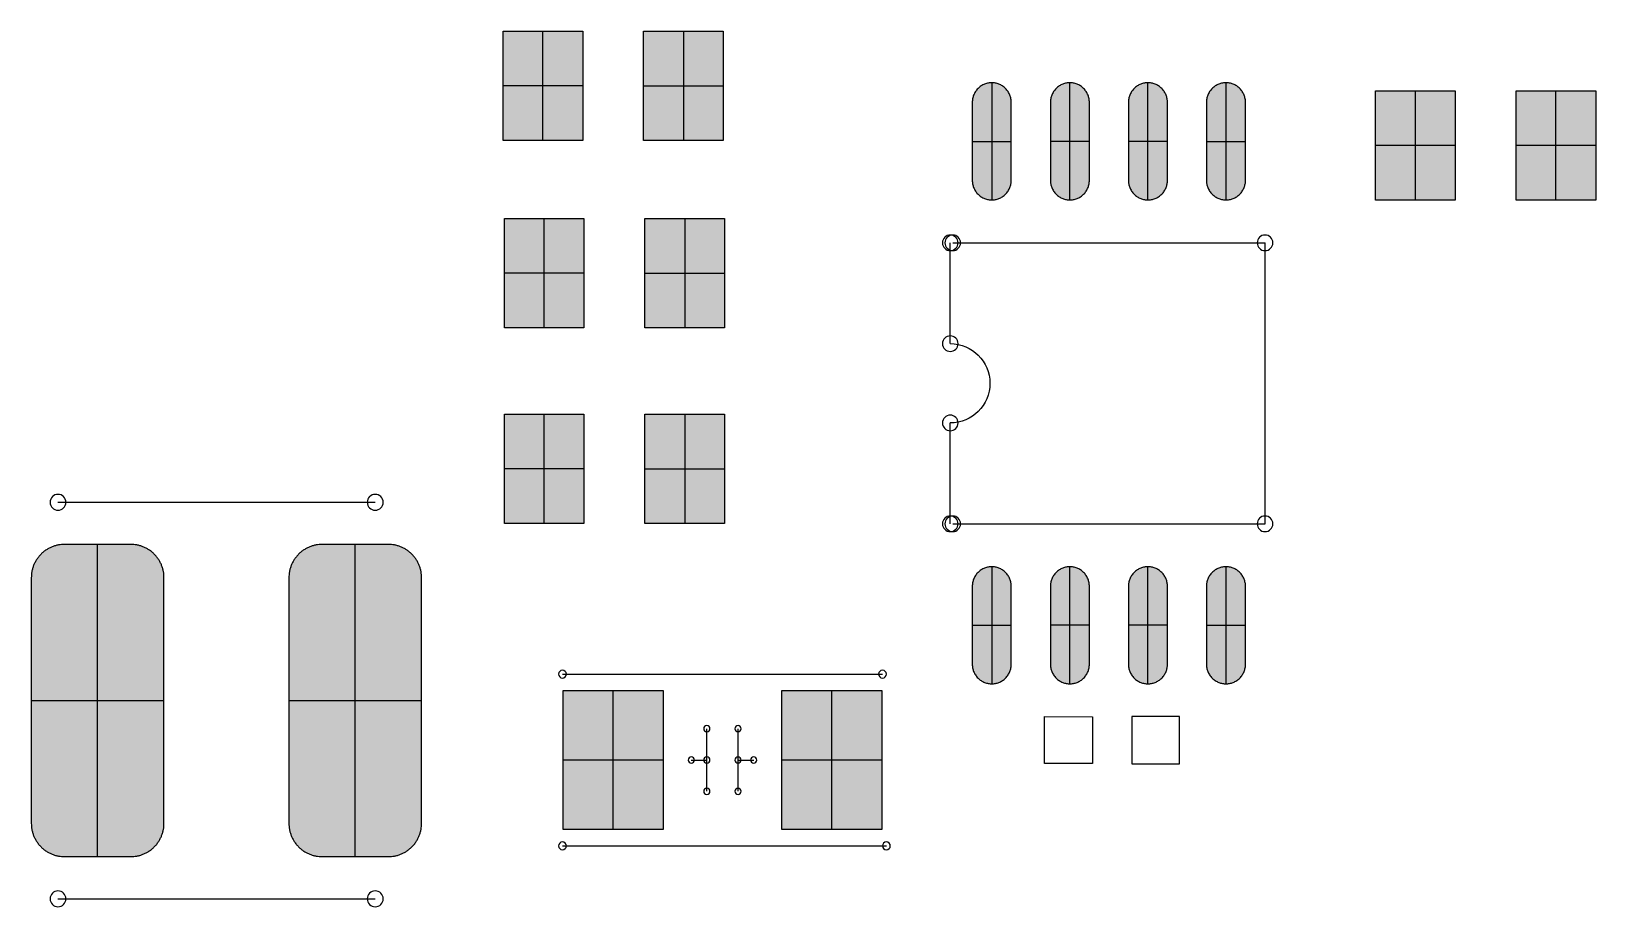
# Model space of a CAD drawing. Header units: millimetres. Extents: x -0.1 to 90.1, y -0.1 to 60.1.
# Drawn here: x 11.44 to 21.46, y 41.71 to 47.31 of the extents above; entities that cross this region are included whole.
import ezdxf

# ---------------------------------------------------------------- set-up
doc = ezdxf.new("R2010")
doc.units = ezdxf.units.MM
doc.layers.get('0').update_dxf_attribs({"color": 18, "true_color": 0x000000})
doc.layers.add('Bottom Overlay', color=54, linetype='Continuous', true_color=0x999900)
doc.layers.add('Bottom Paste', color=16, linetype='Continuous', true_color=0x7f0000)

# ---------------------------------------------------------------- blocks, each defined once
blk = doc.blocks.new('VSSOP_8_L2_4_W2_1_P0_50_LS3_2_BR_B_410')
at = {"layer": 'Bottom Paste', "true_color": 0x7f0000}
for points in [[(-1.8, 0.875), (-1.804, 0.875), (-1.808, 0.875), (-1.813, 0.874), (-1.817, 0.874), (-1.821, 0.873), (-1.825, 0.872), (-1.83, 0.871), (-1.834, 0.87), (-1.838, 0.869), (-1.842, 0.868), (-1.846, 0.866), (-1.85, 0.864), (-1.854, 0.863), (-1.858, 0.861), (-1.862, 0.859), (-1.865, 0.856), (-1.869, 0.854), (-1.873, 0.852), (-1.876, 0.849), (-1.879, 0.846), (-1.883, 0.844), (-1.886, 0.841), (-1.889, 0.838), (-1.892, 0.834), (-1.895, 0.831), (-1.898, 0.828), (-1.9, 0.825), (-1.903, 0.821), (-1.905, 0.817), (-1.907, 0.814), (-1.909, 0.81), (-1.911, 0.806), (-1.913, 0.802), (-1.915, 0.798), (-1.917, 0.794), (-1.918, 0.79), (-1.919, 0.786), (-1.921, 0.782), (-1.922, 0.778), (-1.923, 0.774), (-1.923, 0.769), (-1.924, 0.765), (-1.924, 0.761), (-1.925, 0.756), (-1.925, 0.752), (-1.925, 0.748), (-1.925, 0.744), (-1.924, 0.739), (-1.924, 0.735), (-1.923, 0.731), (-1.923, 0.726), (-1.922, 0.722), (-1.921, 0.718), (-1.919, 0.714), (-1.918, 0.71), (-1.917, 0.706), (-1.915, 0.702), (-1.913, 0.698), (-1.911, 0.694), (-1.909, 0.69), (-1.907, 0.686), (-1.905, 0.683), (-1.903, 0.679), (-1.9, 0.675), (-1.898, 0.672), (-1.895, 0.669), (-1.892, 0.665), (-1.889, 0.662), (-1.886, 0.659), (-1.883, 0.656), (-1.879, 0.654), (-1.876, 0.651), (-1.873, 0.648), (-1.869, 0.646), (-1.865, 0.644), (-1.862, 0.641), (-1.858, 0.639), (-1.854, 0.637), (-1.85, 0.636), (-1.846, 0.634), (-1.842, 0.632), (-1.838, 0.631), (-1.834, 0.63), (-1.83, 0.629), (-1.825, 0.628), (-1.821, 0.627), (-1.817, 0.626), (-1.813, 0.626), (-1.808, 0.625), (-1.804, 0.625), (-1.8, 0.625), (-1.3, 0.625), (-1.295, 0.625), (-1.291, 0.625), (-1.287, 0.626), (-1.283, 0.626), (-1.278, 0.627), (-1.274, 0.628), (-1.27, 0.629), (-1.266, 0.63), (-1.262, 0.631), (-1.257, 0.632), (-1.253, 0.634), (-1.249, 0.636), (-1.246, 0.637), (-1.242, 0.639), (-1.238, 0.641), (-1.234, 0.644), (-1.231, 0.646), (-1.227, 0.648), (-1.224, 0.651), (-1.22, 0.654), (-1.217, 0.656), (-1.214, 0.659), (-1.211, 0.662), (-1.208, 0.665), (-1.205, 0.669), (-1.202, 0.672), (-1.199, 0.675), (-1.197, 0.679), (-1.195, 0.683), (-1.192, 0.686), (-1.19, 0.69), (-1.188, 0.694), (-1.186, 0.698), (-1.184, 0.702), (-1.183, 0.706), (-1.181, 0.71), (-1.18, 0.714), (-1.179, 0.718), (-1.178, 0.722), (-1.177, 0.726), (-1.176, 0.731), (-1.176, 0.735), (-1.175, 0.739), (-1.175, 0.744), (-1.175, 0.748), (-1.175, 0.752), (-1.175, 0.756), (-1.175, 0.761), (-1.176, 0.765), (-1.176, 0.769), (-1.177, 0.774), (-1.178, 0.778), (-1.179, 0.782), (-1.18, 0.786), (-1.181, 0.79), (-1.183, 0.794), (-1.184, 0.798), (-1.186, 0.802), (-1.188, 0.806), (-1.19, 0.81), (-1.192, 0.814), (-1.195, 0.817), (-1.197, 0.821), (-1.199, 0.825), (-1.202, 0.828), (-1.205, 0.831), (-1.208, 0.834), (-1.211, 0.838), (-1.214, 0.841), (-1.217, 0.844), (-1.22, 0.846), (-1.224, 0.849), (-1.227, 0.852), (-1.231, 0.854), (-1.234, 0.856), (-1.238, 0.859), (-1.242, 0.861), (-1.246, 0.863), (-1.249, 0.864), (-1.253, 0.866), (-1.257, 0.868), (-1.262, 0.869), (-1.266, 0.87), (-1.27, 0.871), (-1.274, 0.872), (-1.278, 0.873), (-1.283, 0.874), (-1.287, 0.874), (-1.291, 0.875), (-1.295, 0.875), (-1.3, 0.875)], [(1.3, 0.875), (1.296, 0.875), (1.291, 0.875), (1.287, 0.874), (1.283, 0.874), (1.279, 0.873), (1.274, 0.872), (1.27, 0.871), (1.266, 0.87), (1.262, 0.869), (1.258, 0.868), (1.254, 0.866), (1.25, 0.864), (1.246, 0.863), (1.242, 0.861), (1.238, 0.859), (1.234, 0.856), (1.231, 0.854), (1.227, 0.852), (1.224, 0.849), (1.22, 0.846), (1.217, 0.844), (1.214, 0.841), (1.211, 0.838), (1.208, 0.834), (1.205, 0.831), (1.202, 0.828), (1.2, 0.825), (1.197, 0.821), (1.195, 0.817), (1.193, 0.814), (1.19, 0.81), (1.188, 0.806), (1.186, 0.802), (1.185, 0.798), (1.183, 0.794), (1.182, 0.79), (1.18, 0.786), (1.179, 0.782), (1.178, 0.778), (1.177, 0.774), (1.177, 0.769), (1.176, 0.765), (1.175, 0.761), (1.175, 0.756), (1.175, 0.752), (1.175, 0.748), (1.175, 0.744), (1.175, 0.739), (1.176, 0.735), (1.177, 0.731), (1.177, 0.726), (1.178, 0.722), (1.179, 0.718), (1.18, 0.714), (1.182, 0.71), (1.183, 0.706), (1.185, 0.702), (1.186, 0.698), (1.188, 0.694), (1.19, 0.69), (1.193, 0.686), (1.195, 0.683), (1.197, 0.679), (1.2, 0.675), (1.202, 0.672), (1.205, 0.669), (1.208, 0.665), (1.211, 0.662), (1.214, 0.659), (1.217, 0.656), (1.22, 0.654), (1.224, 0.651), (1.227, 0.648), (1.231, 0.646), (1.234, 0.644), (1.238, 0.641), (1.242, 0.639), (1.246, 0.637), (1.25, 0.636), (1.254, 0.634), (1.258, 0.632), (1.262, 0.631), (1.266, 0.63), (1.27, 0.629), (1.274, 0.628), (1.279, 0.627), (1.283, 0.626), (1.287, 0.626), (1.291, 0.625), (1.296, 0.625), (1.3, 0.625), (1.8, 0.625), (1.804, 0.625), (1.809, 0.625), (1.813, 0.626), (1.817, 0.626), (1.822, 0.627), (1.826, 0.628), (1.83, 0.629), (1.834, 0.63), (1.838, 0.631), (1.842, 0.632), (1.846, 0.634), (1.85, 0.636), (1.854, 0.637), (1.858, 0.639), (1.862, 0.641), (1.866, 0.644), (1.869, 0.646), (1.873, 0.648), (1.876, 0.651), (1.88, 0.654), (1.883, 0.656), (1.886, 0.659), (1.889, 0.662), (1.892, 0.665), (1.895, 0.669), (1.898, 0.672), (1.9, 0.675), (1.903, 0.679), (1.905, 0.683), (1.908, 0.686), (1.91, 0.69), (1.912, 0.694), (1.914, 0.698), (1.915, 0.702), (1.917, 0.706), (1.918, 0.71), (1.92, 0.714), (1.921, 0.718), (1.922, 0.722), (1.923, 0.726), (1.924, 0.731), (1.924, 0.735), (1.925, 0.739), (1.925, 0.744), (1.925, 0.748), (1.925, 0.752), (1.925, 0.756), (1.925, 0.761), (1.924, 0.765), (1.924, 0.769), (1.923, 0.774), (1.922, 0.778), (1.921, 0.782), (1.92, 0.786), (1.918, 0.79), (1.917, 0.794), (1.915, 0.798), (1.914, 0.802), (1.912, 0.806), (1.91, 0.81), (1.908, 0.814), (1.905, 0.817), (1.903, 0.821), (1.9, 0.825), (1.898, 0.828), (1.895, 0.831), (1.892, 0.834), (1.889, 0.838), (1.886, 0.841), (1.883, 0.844), (1.88, 0.846), (1.876, 0.849), (1.873, 0.852), (1.869, 0.854), (1.866, 0.856), (1.862, 0.859), (1.858, 0.861), (1.854, 0.863), (1.85, 0.864), (1.846, 0.866), (1.842, 0.868), (1.838, 0.869), (1.834, 0.87), (1.83, 0.871), (1.826, 0.872), (1.822, 0.873), (1.817, 0.874), (1.813, 0.874), (1.809, 0.875), (1.804, 0.875), (1.8, 0.875)], [(-1.8, 0.375), (-1.804, 0.375), (-1.808, 0.375), (-1.813, 0.374), (-1.817, 0.374), (-1.821, 0.373), (-1.825, 0.372), (-1.83, 0.371), (-1.834, 0.37), (-1.838, 0.369), (-1.842, 0.367), (-1.846, 0.366), (-1.85, 0.364), (-1.854, 0.362), (-1.858, 0.361), (-1.862, 0.358), (-1.865, 0.356), (-1.869, 0.354), (-1.873, 0.351), (-1.876, 0.349), (-1.879, 0.346), (-1.883, 0.343), (-1.886, 0.341), (-1.889, 0.337), (-1.892, 0.334), (-1.895, 0.331), (-1.898, 0.328), (-1.9, 0.324), (-1.903, 0.321), (-1.905, 0.317), (-1.907, 0.314), (-1.909, 0.31), (-1.911, 0.306), (-1.913, 0.302), (-1.915, 0.298), (-1.917, 0.294), (-1.918, 0.29), (-1.919, 0.286), (-1.921, 0.282), (-1.922, 0.278), (-1.923, 0.273), (-1.923, 0.269), (-1.924, 0.265), (-1.924, 0.261), (-1.925, 0.256), (-1.925, 0.252), (-1.925, 0.248), (-1.925, 0.243), (-1.924, 0.239), (-1.924, 0.235), (-1.923, 0.231), (-1.923, 0.226), (-1.922, 0.222), (-1.921, 0.218), (-1.919, 0.214), (-1.918, 0.21), (-1.917, 0.206), (-1.915, 0.202), (-1.913, 0.198), (-1.911, 0.194), (-1.909, 0.19), (-1.907, 0.186), (-1.905, 0.182), (-1.903, 0.179), (-1.9, 0.175), (-1.898, 0.172), (-1.895, 0.169), (-1.892, 0.165), (-1.889, 0.162), (-1.886, 0.159), (-1.883, 0.156), (-1.879, 0.153), (-1.876, 0.151), (-1.873, 0.148), (-1.869, 0.146), (-1.865, 0.143), (-1.862, 0.141), (-1.858, 0.139), (-1.854, 0.137), (-1.85, 0.135), (-1.846, 0.134), (-1.842, 0.132), (-1.838, 0.131), (-1.834, 0.13), (-1.83, 0.128), (-1.825, 0.128), (-1.821, 0.127), (-1.817, 0.126), (-1.813, 0.126), (-1.808, 0.125), (-1.804, 0.125), (-1.8, 0.125), (-1.3, 0.125), (-1.295, 0.125), (-1.291, 0.125), (-1.287, 0.126), (-1.283, 0.126), (-1.278, 0.127), (-1.274, 0.128), (-1.27, 0.128), (-1.266, 0.13), (-1.262, 0.131), (-1.257, 0.132), (-1.253, 0.134), (-1.249, 0.135), (-1.246, 0.137), (-1.242, 0.139), (-1.238, 0.141), (-1.234, 0.143), (-1.231, 0.146), (-1.227, 0.148), (-1.224, 0.151), (-1.22, 0.153), (-1.217, 0.156), (-1.214, 0.159), (-1.211, 0.162), (-1.208, 0.165), (-1.205, 0.169), (-1.202, 0.172), (-1.199, 0.175), (-1.197, 0.179), (-1.195, 0.182), (-1.192, 0.186), (-1.19, 0.19), (-1.188, 0.194), (-1.186, 0.198), (-1.184, 0.202), (-1.183, 0.206), (-1.181, 0.21), (-1.18, 0.214), (-1.179, 0.218), (-1.178, 0.222), (-1.177, 0.226), (-1.176, 0.231), (-1.176, 0.235), (-1.175, 0.239), (-1.175, 0.243), (-1.175, 0.248), (-1.175, 0.252), (-1.175, 0.256), (-1.175, 0.261), (-1.176, 0.265), (-1.176, 0.269), (-1.177, 0.273), (-1.178, 0.278), (-1.179, 0.282), (-1.18, 0.286), (-1.181, 0.29), (-1.183, 0.294), (-1.184, 0.298), (-1.186, 0.302), (-1.188, 0.306), (-1.19, 0.31), (-1.192, 0.314), (-1.195, 0.317), (-1.197, 0.321), (-1.199, 0.324), (-1.202, 0.328), (-1.205, 0.331), (-1.208, 0.334), (-1.211, 0.337), (-1.214, 0.341), (-1.217, 0.343), (-1.22, 0.346), (-1.224, 0.349), (-1.227, 0.351), (-1.231, 0.354), (-1.234, 0.356), (-1.238, 0.358), (-1.242, 0.361), (-1.246, 0.362), (-1.249, 0.364), (-1.253, 0.366), (-1.257, 0.367), (-1.262, 0.369), (-1.266, 0.37), (-1.27, 0.371), (-1.274, 0.372), (-1.278, 0.373), (-1.283, 0.374), (-1.287, 0.374), (-1.291, 0.375), (-1.295, 0.375), (-1.3, 0.375)], [(1.3, 0.375), (1.296, 0.375), (1.291, 0.375), (1.287, 0.374), (1.283, 0.374), (1.279, 0.373), (1.274, 0.372), (1.27, 0.371), (1.266, 0.37), (1.262, 0.369), (1.258, 0.367), (1.254, 0.366), (1.25, 0.364), (1.246, 0.362), (1.242, 0.361), (1.238, 0.358), (1.234, 0.356), (1.231, 0.354), (1.227, 0.351), (1.224, 0.349), (1.22, 0.346), (1.217, 0.343), (1.214, 0.341), (1.211, 0.337), (1.208, 0.334), (1.205, 0.331), (1.202, 0.328), (1.2, 0.324), (1.197, 0.321), (1.195, 0.317), (1.193, 0.314), (1.19, 0.31), (1.188, 0.306), (1.186, 0.302), (1.185, 0.298), (1.183, 0.294), (1.182, 0.29), (1.18, 0.286), (1.179, 0.282), (1.178, 0.278), (1.177, 0.273), (1.177, 0.269), (1.176, 0.265), (1.175, 0.261), (1.175, 0.256), (1.175, 0.252), (1.175, 0.248), (1.175, 0.243), (1.175, 0.239), (1.176, 0.235), (1.177, 0.231), (1.177, 0.226), (1.178, 0.222), (1.179, 0.218), (1.18, 0.214), (1.182, 0.21), (1.183, 0.206), (1.185, 0.202), (1.186, 0.198), (1.188, 0.194), (1.19, 0.19), (1.193, 0.186), (1.195, 0.182), (1.197, 0.179), (1.2, 0.175), (1.202, 0.172), (1.205, 0.169), (1.208, 0.165), (1.211, 0.162), (1.214, 0.159), (1.217, 0.156), (1.22, 0.153), (1.224, 0.151), (1.227, 0.148), (1.231, 0.146), (1.234, 0.143), (1.238, 0.141), (1.242, 0.139), (1.246, 0.137), (1.25, 0.135), (1.254, 0.134), (1.258, 0.132), (1.262, 0.131), (1.266, 0.13), (1.27, 0.128), (1.274, 0.128), (1.279, 0.127), (1.283, 0.126), (1.287, 0.126), (1.291, 0.125), (1.296, 0.125), (1.3, 0.125), (1.8, 0.125), (1.804, 0.125), (1.809, 0.125), (1.813, 0.126), (1.817, 0.126), (1.822, 0.127), (1.826, 0.128), (1.83, 0.128), (1.834, 0.13), (1.838, 0.131), (1.842, 0.132), (1.846, 0.134), (1.85, 0.135), (1.854, 0.137), (1.858, 0.139), (1.862, 0.141), (1.866, 0.143), (1.869, 0.146), (1.873, 0.148), (1.876, 0.151), (1.88, 0.153), (1.883, 0.156), (1.886, 0.159), (1.889, 0.162), (1.892, 0.165), (1.895, 0.169), (1.898, 0.172), (1.9, 0.175), (1.903, 0.179), (1.905, 0.182), (1.908, 0.186), (1.91, 0.19), (1.912, 0.194), (1.914, 0.198), (1.915, 0.202), (1.917, 0.206), (1.918, 0.21), (1.92, 0.214), (1.921, 0.218), (1.922, 0.222), (1.923, 0.226), (1.924, 0.231), (1.924, 0.235), (1.925, 0.239), (1.925, 0.243), (1.925, 0.248), (1.925, 0.252), (1.925, 0.256), (1.925, 0.261), (1.924, 0.265), (1.924, 0.269), (1.923, 0.273), (1.922, 0.278), (1.921, 0.282), (1.92, 0.286), (1.918, 0.29), (1.917, 0.294), (1.915, 0.298), (1.914, 0.302), (1.912, 0.306), (1.91, 0.31), (1.908, 0.314), (1.905, 0.317), (1.903, 0.321), (1.9, 0.324), (1.898, 0.328), (1.895, 0.331), (1.892, 0.334), (1.889, 0.337), (1.886, 0.341), (1.883, 0.343), (1.88, 0.346), (1.876, 0.349), (1.873, 0.351), (1.869, 0.354), (1.866, 0.356), (1.862, 0.358), (1.858, 0.361), (1.854, 0.362), (1.85, 0.364), (1.846, 0.366), (1.842, 0.367), (1.838, 0.369), (1.834, 0.37), (1.83, 0.371), (1.826, 0.372), (1.822, 0.373), (1.817, 0.374), (1.813, 0.374), (1.809, 0.375), (1.804, 0.375), (1.8, 0.375)], [(-1.8, -0.125), (-1.804, -0.125), (-1.808, -0.125), (-1.813, -0.126), (-1.817, -0.126), (-1.821, -0.127), (-1.825, -0.128), (-1.83, -0.129), (-1.834, -0.13), (-1.838, -0.131), (-1.842, -0.132), (-1.846, -0.134), (-1.85, -0.136), (-1.854, -0.137), (-1.858, -0.139), (-1.862, -0.141), (-1.865, -0.144), (-1.869, -0.146), (-1.873, -0.148), (-1.876, -0.151), (-1.879, -0.154), (-1.883, -0.156), (-1.886, -0.159), (-1.889, -0.162), (-1.892, -0.166), (-1.895, -0.169), (-1.898, -0.172), (-1.9, -0.175), (-1.903, -0.179), (-1.905, -0.183), (-1.907, -0.186), (-1.909, -0.19), (-1.911, -0.194), (-1.913, -0.198), (-1.915, -0.202), (-1.917, -0.206), (-1.918, -0.21), (-1.919, -0.214), (-1.921, -0.218), (-1.922, -0.222), (-1.923, -0.226), (-1.923, -0.231), (-1.924, -0.235), (-1.924, -0.239), (-1.925, -0.244), (-1.925, -0.248), (-1.925, -0.252), (-1.925, -0.256), (-1.924, -0.261), (-1.924, -0.265), (-1.923, -0.269), (-1.923, -0.274), (-1.922, -0.278), (-1.921, -0.282), (-1.919, -0.286), (-1.918, -0.29), (-1.917, -0.294), (-1.915, -0.298), (-1.913, -0.302), (-1.911, -0.306), (-1.909, -0.31), (-1.907, -0.314), (-1.905, -0.317), (-1.903, -0.321), (-1.9, -0.325), (-1.898, -0.328), (-1.895, -0.331), (-1.892, -0.335), (-1.889, -0.338), (-1.886, -0.341), (-1.883, -0.344), (-1.879, -0.346), (-1.876, -0.349), (-1.873, -0.352), (-1.869, -0.354), (-1.865, -0.356), (-1.862, -0.359), (-1.858, -0.361), (-1.854, -0.363), (-1.85, -0.364), (-1.846, -0.366), (-1.842, -0.368), (-1.838, -0.369), (-1.834, -0.37), (-1.83, -0.371), (-1.825, -0.372), (-1.821, -0.373), (-1.817, -0.374), (-1.813, -0.374), (-1.808, -0.375), (-1.804, -0.375), (-1.8, -0.375), (-1.3, -0.375), (-1.295, -0.375), (-1.291, -0.375), (-1.287, -0.374), (-1.283, -0.374), (-1.278, -0.373), (-1.274, -0.372), (-1.27, -0.371), (-1.266, -0.37), (-1.262, -0.369), (-1.257, -0.368), (-1.253, -0.366), (-1.249, -0.364), (-1.246, -0.363), (-1.242, -0.361), (-1.238, -0.359), (-1.234, -0.356), (-1.231, -0.354), (-1.227, -0.352), (-1.224, -0.349), (-1.22, -0.346), (-1.217, -0.344), (-1.214, -0.341), (-1.211, -0.338), (-1.208, -0.335), (-1.205, -0.331), (-1.202, -0.328), (-1.199, -0.325), (-1.197, -0.321), (-1.195, -0.317), (-1.192, -0.314), (-1.19, -0.31), (-1.188, -0.306), (-1.186, -0.302), (-1.184, -0.298), (-1.183, -0.294), (-1.181, -0.29), (-1.18, -0.286), (-1.179, -0.282), (-1.178, -0.278), (-1.177, -0.274), (-1.176, -0.269), (-1.176, -0.265), (-1.175, -0.261), (-1.175, -0.256), (-1.175, -0.252), (-1.175, -0.248), (-1.175, -0.244), (-1.175, -0.239), (-1.176, -0.235), (-1.176, -0.231), (-1.177, -0.226), (-1.178, -0.222), (-1.179, -0.218), (-1.18, -0.214), (-1.181, -0.21), (-1.183, -0.206), (-1.184, -0.202), (-1.186, -0.198), (-1.188, -0.194), (-1.19, -0.19), (-1.192, -0.186), (-1.195, -0.183), (-1.197, -0.179), (-1.199, -0.175), (-1.202, -0.172), (-1.205, -0.169), (-1.208, -0.166), (-1.211, -0.162), (-1.214, -0.159), (-1.217, -0.156), (-1.22, -0.154), (-1.224, -0.151), (-1.227, -0.148), (-1.231, -0.146), (-1.234, -0.144), (-1.238, -0.141), (-1.242, -0.139), (-1.246, -0.137), (-1.249, -0.136), (-1.253, -0.134), (-1.257, -0.132), (-1.262, -0.131), (-1.266, -0.13), (-1.27, -0.129), (-1.274, -0.128), (-1.278, -0.127), (-1.283, -0.126), (-1.287, -0.126), (-1.291, -0.125), (-1.295, -0.125), (-1.3, -0.125)], [(1.3, -0.125), (1.296, -0.125), (1.291, -0.125), (1.287, -0.126), (1.283, -0.126), (1.279, -0.127), (1.274, -0.128), (1.27, -0.129), (1.266, -0.13), (1.262, -0.131), (1.258, -0.132), (1.254, -0.134), (1.25, -0.136), (1.246, -0.137), (1.242, -0.139), (1.238, -0.141), (1.234, -0.144), (1.231, -0.146), (1.227, -0.148), (1.224, -0.151), (1.22, -0.154), (1.217, -0.156), (1.214, -0.159), (1.211, -0.162), (1.208, -0.166), (1.205, -0.169), (1.202, -0.172), (1.2, -0.175), (1.197, -0.179), (1.195, -0.183), (1.193, -0.186), (1.19, -0.19), (1.188, -0.194), (1.186, -0.198), (1.185, -0.202), (1.183, -0.206), (1.182, -0.21), (1.18, -0.214), (1.179, -0.218), (1.178, -0.222), (1.177, -0.226), (1.177, -0.231), (1.176, -0.235), (1.175, -0.239), (1.175, -0.244), (1.175, -0.248), (1.175, -0.252), (1.175, -0.256), (1.175, -0.261), (1.176, -0.265), (1.177, -0.269), (1.177, -0.274), (1.178, -0.278), (1.179, -0.282), (1.18, -0.286), (1.182, -0.29), (1.183, -0.294), (1.185, -0.298), (1.186, -0.302), (1.188, -0.306), (1.19, -0.31), (1.193, -0.314), (1.195, -0.317), (1.197, -0.321), (1.2, -0.325), (1.202, -0.328), (1.205, -0.331), (1.208, -0.335), (1.211, -0.338), (1.214, -0.341), (1.217, -0.344), (1.22, -0.346), (1.224, -0.349), (1.227, -0.352), (1.231, -0.354), (1.234, -0.356), (1.238, -0.359), (1.242, -0.361), (1.246, -0.363), (1.25, -0.364), (1.254, -0.366), (1.258, -0.368), (1.262, -0.369), (1.266, -0.37), (1.27, -0.371), (1.274, -0.372), (1.279, -0.373), (1.283, -0.374), (1.287, -0.374), (1.291, -0.375), (1.296, -0.375), (1.3, -0.375), (1.8, -0.375), (1.804, -0.375), (1.809, -0.375), (1.813, -0.374), (1.817, -0.374), (1.822, -0.373), (1.826, -0.372), (1.83, -0.371), (1.834, -0.37), (1.838, -0.369), (1.842, -0.368), (1.846, -0.366), (1.85, -0.364), (1.854, -0.363), (1.858, -0.361), (1.862, -0.359), (1.866, -0.356), (1.869, -0.354), (1.873, -0.352), (1.876, -0.349), (1.88, -0.346), (1.883, -0.344), (1.886, -0.341), (1.889, -0.338), (1.892, -0.335), (1.895, -0.331), (1.898, -0.328), (1.9, -0.325), (1.903, -0.321), (1.905, -0.317), (1.908, -0.314), (1.91, -0.31), (1.912, -0.306), (1.914, -0.302), (1.915, -0.298), (1.917, -0.294), (1.918, -0.29), (1.92, -0.286), (1.921, -0.282), (1.922, -0.278), (1.923, -0.274), (1.924, -0.269), (1.924, -0.265), (1.925, -0.261), (1.925, -0.256), (1.925, -0.252), (1.925, -0.248), (1.925, -0.244), (1.925, -0.239), (1.924, -0.235), (1.924, -0.231), (1.923, -0.226), (1.922, -0.222), (1.921, -0.218), (1.92, -0.214), (1.918, -0.21), (1.917, -0.206), (1.915, -0.202), (1.914, -0.198), (1.912, -0.194), (1.91, -0.19), (1.908, -0.186), (1.905, -0.183), (1.903, -0.179), (1.9, -0.175), (1.898, -0.172), (1.895, -0.169), (1.892, -0.166), (1.889, -0.162), (1.886, -0.159), (1.883, -0.156), (1.88, -0.154), (1.876, -0.151), (1.873, -0.148), (1.869, -0.146), (1.866, -0.144), (1.862, -0.141), (1.858, -0.139), (1.854, -0.137), (1.85, -0.136), (1.846, -0.134), (1.842, -0.132), (1.838, -0.131), (1.834, -0.13), (1.83, -0.129), (1.826, -0.128), (1.822, -0.127), (1.817, -0.126), (1.813, -0.126), (1.809, -0.125), (1.804, -0.125), (1.8, -0.125)], [(-1.8, -0.625), (-1.804, -0.625), (-1.808, -0.625), (-1.813, -0.626), (-1.817, -0.626), (-1.821, -0.627), (-1.825, -0.628), (-1.83, -0.629), (-1.834, -0.63), (-1.838, -0.631), (-1.842, -0.633), (-1.846, -0.634), (-1.85, -0.636), (-1.854, -0.638), (-1.858, -0.639), (-1.862, -0.642), (-1.865, -0.644), (-1.869, -0.646), (-1.873, -0.649), (-1.876, -0.651), (-1.879, -0.654), (-1.883, -0.657), (-1.886, -0.659), (-1.889, -0.663), (-1.892, -0.666), (-1.895, -0.669), (-1.898, -0.672), (-1.9, -0.676), (-1.903, -0.679), (-1.905, -0.683), (-1.907, -0.686), (-1.909, -0.69), (-1.911, -0.694), (-1.913, -0.698), (-1.915, -0.702), (-1.917, -0.706), (-1.918, -0.71), (-1.919, -0.714), (-1.921, -0.718), (-1.922, -0.722), (-1.923, -0.727), (-1.923, -0.731), (-1.924, -0.735), (-1.924, -0.739), (-1.925, -0.744), (-1.925, -0.748), (-1.925, -0.752), (-1.925, -0.757), (-1.924, -0.761), (-1.924, -0.765), (-1.923, -0.769), (-1.923, -0.774), (-1.922, -0.778), (-1.921, -0.782), (-1.919, -0.786), (-1.918, -0.79), (-1.917, -0.794), (-1.915, -0.798), (-1.913, -0.802), (-1.911, -0.806), (-1.909, -0.81), (-1.907, -0.814), (-1.905, -0.818), (-1.903, -0.821), (-1.9, -0.825), (-1.898, -0.828), (-1.895, -0.831), (-1.892, -0.835), (-1.889, -0.838), (-1.886, -0.841), (-1.883, -0.844), (-1.879, -0.847), (-1.876, -0.849), (-1.873, -0.852), (-1.869, -0.854), (-1.865, -0.857), (-1.862, -0.859), (-1.858, -0.861), (-1.854, -0.863), (-1.85, -0.865), (-1.846, -0.866), (-1.842, -0.868), (-1.838, -0.869), (-1.834, -0.87), (-1.83, -0.872), (-1.825, -0.872), (-1.821, -0.873), (-1.817, -0.874), (-1.813, -0.874), (-1.808, -0.875), (-1.804, -0.875), (-1.8, -0.875), (-1.3, -0.875), (-1.295, -0.875), (-1.291, -0.875), (-1.287, -0.874), (-1.283, -0.874), (-1.278, -0.873), (-1.274, -0.872), (-1.27, -0.872), (-1.266, -0.87), (-1.262, -0.869), (-1.257, -0.868), (-1.253, -0.866), (-1.249, -0.865), (-1.246, -0.863), (-1.242, -0.861), (-1.238, -0.859), (-1.234, -0.857), (-1.231, -0.854), (-1.227, -0.852), (-1.224, -0.849), (-1.22, -0.847), (-1.217, -0.844), (-1.214, -0.841), (-1.211, -0.838), (-1.208, -0.835), (-1.205, -0.831), (-1.202, -0.828), (-1.199, -0.825), (-1.197, -0.821), (-1.195, -0.818), (-1.192, -0.814), (-1.19, -0.81), (-1.188, -0.806), (-1.186, -0.802), (-1.184, -0.798), (-1.183, -0.794), (-1.181, -0.79), (-1.18, -0.786), (-1.179, -0.782), (-1.178, -0.778), (-1.177, -0.774), (-1.176, -0.769), (-1.176, -0.765), (-1.175, -0.761), (-1.175, -0.757), (-1.175, -0.752), (-1.175, -0.748), (-1.175, -0.744), (-1.175, -0.739), (-1.176, -0.735), (-1.176, -0.731), (-1.177, -0.727), (-1.178, -0.722), (-1.179, -0.718), (-1.18, -0.714), (-1.181, -0.71), (-1.183, -0.706), (-1.184, -0.702), (-1.186, -0.698), (-1.188, -0.694), (-1.19, -0.69), (-1.192, -0.686), (-1.195, -0.683), (-1.197, -0.679), (-1.199, -0.676), (-1.202, -0.672), (-1.205, -0.669), (-1.208, -0.666), (-1.211, -0.663), (-1.214, -0.659), (-1.217, -0.657), (-1.22, -0.654), (-1.224, -0.651), (-1.227, -0.649), (-1.231, -0.646), (-1.234, -0.644), (-1.238, -0.642), (-1.242, -0.639), (-1.246, -0.638), (-1.249, -0.636), (-1.253, -0.634), (-1.257, -0.633), (-1.262, -0.631), (-1.266, -0.63), (-1.27, -0.629), (-1.274, -0.628), (-1.278, -0.627), (-1.283, -0.626), (-1.287, -0.626), (-1.291, -0.625), (-1.295, -0.625), (-1.3, -0.625)], [(1.3, -0.625), (1.296, -0.625), (1.291, -0.625), (1.287, -0.626), (1.283, -0.626), (1.279, -0.627), (1.274, -0.628), (1.27, -0.629), (1.266, -0.63), (1.262, -0.631), (1.258, -0.633), (1.254, -0.634), (1.25, -0.636), (1.246, -0.638), (1.242, -0.639), (1.238, -0.642), (1.234, -0.644), (1.231, -0.646), (1.227, -0.649), (1.224, -0.651), (1.22, -0.654), (1.217, -0.657), (1.214, -0.659), (1.211, -0.663), (1.208, -0.666), (1.205, -0.669), (1.202, -0.672), (1.2, -0.676), (1.197, -0.679), (1.195, -0.683), (1.193, -0.686), (1.19, -0.69), (1.188, -0.694), (1.186, -0.698), (1.185, -0.702), (1.183, -0.706), (1.182, -0.71), (1.18, -0.714), (1.179, -0.718), (1.178, -0.722), (1.177, -0.727), (1.177, -0.731), (1.176, -0.735), (1.175, -0.739), (1.175, -0.744), (1.175, -0.748), (1.175, -0.752), (1.175, -0.757), (1.175, -0.761), (1.176, -0.765), (1.177, -0.769), (1.177, -0.774), (1.178, -0.778), (1.179, -0.782), (1.18, -0.786), (1.182, -0.79), (1.183, -0.794), (1.185, -0.798), (1.186, -0.802), (1.188, -0.806), (1.19, -0.81), (1.193, -0.814), (1.195, -0.818), (1.197, -0.821), (1.2, -0.825), (1.202, -0.828), (1.205, -0.831), (1.208, -0.835), (1.211, -0.838), (1.214, -0.841), (1.217, -0.844), (1.22, -0.847), (1.224, -0.849), (1.227, -0.852), (1.231, -0.854), (1.234, -0.857), (1.238, -0.859), (1.242, -0.861), (1.246, -0.863), (1.25, -0.865), (1.254, -0.866), (1.258, -0.868), (1.262, -0.869), (1.266, -0.87), (1.27, -0.872), (1.274, -0.872), (1.279, -0.873), (1.283, -0.874), (1.287, -0.874), (1.291, -0.875), (1.296, -0.875), (1.3, -0.875), (1.8, -0.875), (1.804, -0.875), (1.809, -0.875), (1.813, -0.874), (1.817, -0.874), (1.822, -0.873), (1.826, -0.872), (1.83, -0.872), (1.834, -0.87), (1.838, -0.869), (1.842, -0.868), (1.846, -0.866), (1.85, -0.865), (1.854, -0.863), (1.858, -0.861), (1.862, -0.859), (1.866, -0.857), (1.869, -0.854), (1.873, -0.852), (1.876, -0.849), (1.88, -0.847), (1.883, -0.844), (1.886, -0.841), (1.889, -0.838), (1.892, -0.835), (1.895, -0.831), (1.898, -0.828), (1.9, -0.825), (1.903, -0.821), (1.905, -0.818), (1.908, -0.814), (1.91, -0.81), (1.912, -0.806), (1.914, -0.802), (1.915, -0.798), (1.917, -0.794), (1.918, -0.79), (1.92, -0.786), (1.921, -0.782), (1.922, -0.778), (1.923, -0.774), (1.924, -0.769), (1.924, -0.765), (1.925, -0.761), (1.925, -0.757), (1.925, -0.752), (1.925, -0.748), (1.925, -0.744), (1.925, -0.739), (1.924, -0.735), (1.924, -0.731), (1.923, -0.727), (1.922, -0.722), (1.921, -0.718), (1.92, -0.714), (1.918, -0.71), (1.917, -0.706), (1.915, -0.702), (1.914, -0.698), (1.912, -0.694), (1.91, -0.69), (1.908, -0.686), (1.905, -0.683), (1.903, -0.679), (1.9, -0.676), (1.898, -0.672), (1.895, -0.669), (1.892, -0.666), (1.889, -0.663), (1.886, -0.659), (1.883, -0.657), (1.88, -0.654), (1.876, -0.651), (1.873, -0.649), (1.869, -0.646), (1.866, -0.644), (1.862, -0.642), (1.858, -0.639), (1.854, -0.638), (1.85, -0.636), (1.846, -0.634), (1.842, -0.633), (1.838, -0.631), (1.834, -0.63), (1.83, -0.629), (1.826, -0.628), (1.822, -0.627), (1.817, -0.626), (1.813, -0.626), (1.809, -0.625), (1.804, -0.625), (1.8, -0.625)]]:
    blk.add_hatch(color=16, dxfattribs=at).paths.add_polyline_path(points, flags=0)
at = {"layer": 'Bottom Overlay'}
for points in [[(-0.9, 1.016), (-0.254, 1.016)], [(0.254, 1.016), (0.9, 1.016)], [(-0.9, 1), (-0.9, -1)], [(0.9, 1), (0.9, -1)], [(-0.9, -1), (0.9, -1)]]:
    blk.add_lwpolyline(points, dxfattribs=at)
for centre, start, end in [((-0.9, 1.016), 0, 180), ((-0.9, 1), 0, 180), ((-0.9, 1.016), 180, 0), ((-0.254, 1.016), 0, 180), ((-0.254, 1.016), 0, 180), ((-0.254, 1.016), 180, 0), ((-0.254, 1.016), 180, 0), ((0.254, 1.016), 0, 180), ((0.254, 1.016), 0, 180), ((0.254, 1.016), 180, 0), ((0.254, 1.016), 180, 0), ((0.9, 1.016), 0, 180), ((0.9, 1), 0, 180), ((0.9, 1.016), 180, 0), ((-0.9, 1), 180, 0), ((0.9, 1), 180, 0), ((-0.9, -1), 0, 180), ((-0.9, -1), 0, 180), ((-0.9, -1), 180, 0), ((-0.9, -1), 180, 0), ((0.9, -1), 0, 180), ((0.9, -1), 0, 180), ((0.9, -1), 180, 0), ((0.9, -1), 180, 0)]:
    blk.add_arc(centre, 0.05, start, end, dxfattribs=at)
at = {"layer": 'Bottom Overlay', "extrusion": (0, 0, -1)}
blk.add_arc((0, 1.016), 0.254, 180, 0, dxfattribs=at)
at = {"layer": 'Bottom Paste', "color": 16, "true_color": 0x7f0000}
for p, q in [((-1.55, 0.875), (-1.55, 0.625)), ((1.55, 0.875), (1.55, 0.625)), ((-1.175, 0.75), (-1.925, 0.75)), ((1.925, 0.75), (1.175, 0.75)), ((-1.55, 0.125), (-1.55, 0.375)), ((1.55, 0.125), (1.55, 0.375)), ((-1.925, 0.25), (-1.175, 0.25)), ((1.175, 0.25), (1.925, 0.25)), ((-1.55, -0.375), (-1.55, -0.125)), ((1.55, -0.375), (1.55, -0.125)), ((-1.925, -0.25), (-1.175, -0.25)), ((1.175, -0.25), (1.925, -0.25)), ((-1.55, -0.625), (-1.55, -0.875)), ((1.55, -0.625), (1.55, -0.875)), ((-1.175, -0.75), (-1.925, -0.75)), ((1.925, -0.75), (1.175, -0.75))]:
    blk.add_line(p, q, dxfattribs=at)
for points in [[(-1.8, 0.875), (-1.925, 0.875), (-1.925, 0.75), (-1.925, 0.625), (-1.8, 0.625)], [(-1.3, 0.625), (-1.175, 0.625), (-1.175, 0.75), (-1.175, 0.875), (-1.3, 0.875)], [(1.3, 0.875), (1.175, 0.875), (1.175, 0.75), (1.175, 0.625), (1.3, 0.625)], [(1.8, 0.625), (1.925, 0.625), (1.925, 0.75), (1.925, 0.875), (1.8, 0.875)], [(-1.8, 0.375), (-1.925, 0.375), (-1.925, 0.25), (-1.925, 0.125), (-1.8, 0.125)], [(-1.3, 0.125), (-1.175, 0.125), (-1.175, 0.25), (-1.175, 0.375), (-1.3, 0.375)], [(1.3, 0.375), (1.175, 0.375), (1.175, 0.25), (1.175, 0.125), (1.3, 0.125)], [(1.8, 0.125), (1.925, 0.125), (1.925, 0.25), (1.925, 0.375), (1.8, 0.375)], [(-1.8, -0.125), (-1.925, -0.125), (-1.925, -0.25), (-1.925, -0.375), (-1.8, -0.375)], [(-1.3, -0.375), (-1.175, -0.375), (-1.175, -0.25), (-1.175, -0.125), (-1.3, -0.125)], [(1.3, -0.125), (1.175, -0.125), (1.175, -0.25), (1.175, -0.375), (1.3, -0.375)], [(1.8, -0.375), (1.925, -0.375), (1.925, -0.25), (1.925, -0.125), (1.8, -0.125)], [(-1.8, -0.625), (-1.925, -0.625), (-1.925, -0.75), (-1.925, -0.875), (-1.8, -0.875)], [(-1.3, -0.875), (-1.175, -0.875), (-1.175, -0.75), (-1.175, -0.625), (-1.3, -0.625)], [(1.3, -0.625), (1.175, -0.625), (1.175, -0.75), (1.175, -0.875), (1.3, -0.875)], [(1.8, -0.875), (1.925, -0.875), (1.925, -0.75), (1.925, -0.625), (1.8, -0.625)]]:
    blk.add_rational_spline(points, [1, 0.707106781187, 1, 0.707106781187, 1], degree=2, knots=[0, 0, 0, 0.1963591, 0.1963591, 0.3927182, 0.3927182, 0.3927182], dxfattribs=at)
for points in [[(-1.3, 0.875), (-1.55, 0.875), (-1.8, 0.875)], [(1.8, 0.875), (1.55, 0.875), (1.3, 0.875)], [(-1.8, 0.625), (-1.55, 0.625), (-1.3, 0.625)], [(1.3, 0.625), (1.55, 0.625), (1.8, 0.625)], [(-1.3, 0.375), (-1.55, 0.375), (-1.8, 0.375)], [(1.8, 0.375), (1.55, 0.375), (1.3, 0.375)], [(-1.8, 0.125), (-1.55, 0.125), (-1.3, 0.125)], [(1.3, 0.125), (1.55, 0.125), (1.8, 0.125)], [(-1.3, -0.125), (-1.55, -0.125), (-1.8, -0.125)], [(1.8, -0.125), (1.55, -0.125), (1.3, -0.125)], [(-1.8, -0.375), (-1.55, -0.375), (-1.3, -0.375)], [(1.3, -0.375), (1.55, -0.375), (1.8, -0.375)], [(-1.3, -0.625), (-1.55, -0.625), (-1.8, -0.625)], [(1.8, -0.625), (1.55, -0.625), (1.3, -0.625)], [(-1.8, -0.875), (-1.55, -0.875), (-1.3, -0.875)], [(1.3, -0.875), (1.55, -0.875), (1.8, -0.875)]]:
    blk.add_open_spline(points, degree=2, dxfattribs=at)
blk = doc.blocks.new('R0402_B_409')
at = {"layer": 'Bottom Paste', "true_color": 0x7f0000}
for points in [[(-0.195, 0.35), (-0.195, -0.35), (-0.705, -0.35), (-0.705, 0.35)], [(0.705, 0.35), (0.705, -0.35), (0.195, -0.35), (0.195, 0.35)]]:
    blk.add_hatch(color=16, dxfattribs=at).paths.add_polyline_path(points, flags=0)
at = {"layer": 'Bottom Paste', "color": 16, "true_color": 0x7f0000}
for p, q in [((-0.45, 0.35), (-0.45, -0.35)), ((0.45, 0.35), (0.45, -0.35)), ((-0.705, 0), (-0.195, 0)), ((0.195, 0), (0.705, 0))]:
    blk.add_line(p, q, dxfattribs=at)
for points in [[(-0.705, -0.35), (-0.705, 0), (-0.705, 0.35)], [(-0.705, 0.35), (-0.45, 0.35), (-0.195, 0.35)], [(-0.195, 0.35), (-0.195, 0), (-0.195, -0.35)], [(0.195, -0.35), (0.195, 0), (0.195, 0.35)], [(0.195, 0.35), (0.45, 0.35), (0.705, 0.35)], [(0.705, 0.35), (0.705, 0), (0.705, -0.35)], [(-0.195, -0.35), (-0.45, -0.35), (-0.705, -0.35)], [(0.705, -0.35), (0.45, -0.35), (0.195, -0.35)]]:
    blk.add_open_spline(points, degree=2, dxfattribs=at)
blk = doc.blocks.new('C0201_B_408')
at = {"layer": 'Bottom Paste'}
for p, q in [((-0.432, 0.152), (-0.124, 0.149)), ((-0.432, -0.149), (-0.432, 0.152)), ((-0.124, 0.149), (-0.124, -0.149)), ((0.432, 0.152), (0.127, 0.152)), ((0.127, 0.152), (0.127, -0.152)), ((0.432, -0.152), (0.432, 0.152)), ((-0.124, -0.149), (-0.432, -0.149)), ((0.127, -0.152), (0.432, -0.152))]:
    blk.add_line(p, q, dxfattribs=at)
blk = doc.blocks.new('R0402_B_360')
at = {"layer": 'Bottom Paste', "true_color": 0x7f0000}
for points in [[(-0.195, 0.35), (-0.195, -0.35), (-0.705, -0.35), (-0.705, 0.35)], [(0.705, 0.35), (0.705, -0.35), (0.195, -0.35), (0.195, 0.35)]]:
    blk.add_hatch(color=16, dxfattribs=at).paths.add_polyline_path(points, flags=0)
at = {"layer": 'Bottom Paste', "color": 16, "true_color": 0x7f0000}
for p, q in [((-0.45, -0.35), (-0.45, 0.35)), ((0.45, 0.35), (0.45, -0.35)), ((-0.195, 0), (-0.705, 0)), ((0.195, 0), (0.705, 0))]:
    blk.add_line(p, q, dxfattribs=at)
for points in [[(-0.705, -0.35), (-0.705, 0), (-0.705, 0.35)], [(-0.705, 0.35), (-0.45, 0.35), (-0.195, 0.35)], [(-0.195, 0.35), (-0.195, 0), (-0.195, -0.35)], [(0.195, -0.35), (0.195, 0), (0.195, 0.35)], [(0.195, 0.35), (0.45, 0.35), (0.705, 0.35)], [(0.705, 0.35), (0.705, 0), (0.705, -0.35)], [(-0.195, -0.35), (-0.45, -0.35), (-0.705, -0.35)], [(0.705, -0.35), (0.45, -0.35), (0.195, -0.35)]]:
    blk.add_open_spline(points, degree=2, dxfattribs=at)
blk = doc.blocks.new('R0402_B_330')
at = {"layer": 'Bottom Paste', "true_color": 0x7f0000}
for points in [[(-0.195, 0.35), (-0.195, -0.35), (-0.705, -0.35), (-0.705, 0.35)], [(0.705, 0.35), (0.705, -0.35), (0.195, -0.35), (0.195, 0.35)]]:
    blk.add_hatch(color=16, dxfattribs=at).paths.add_polyline_path(points, flags=0)
at = {"layer": 'Bottom Paste', "color": 16, "true_color": 0x7f0000}
for p, q in [((-0.45, -0.35), (-0.45, 0.35)), ((0.45, 0.35), (0.45, -0.35)), ((-0.195, 0), (-0.705, 0)), ((0.195, 0), (0.705, 0))]:
    blk.add_line(p, q, dxfattribs=at)
for points in [[(-0.705, -0.35), (-0.705, 0), (-0.705, 0.35)], [(-0.705, 0.35), (-0.45, 0.35), (-0.195, 0.35)], [(-0.195, 0.35), (-0.195, 0), (-0.195, -0.35)], [(0.195, -0.35), (0.195, 0), (0.195, 0.35)], [(0.195, 0.35), (0.45, 0.35), (0.705, 0.35)], [(0.705, 0.35), (0.705, 0), (0.705, -0.35)], [(-0.195, -0.35), (-0.45, -0.35), (-0.705, -0.35)], [(0.705, -0.35), (0.45, -0.35), (0.195, -0.35)]]:
    blk.add_open_spline(points, degree=2, dxfattribs=at)
blk = doc.blocks.new('R0402_B_329')
at = {"layer": 'Bottom Paste', "true_color": 0x7f0000}
for points in [[(-0.195, 0.35), (-0.195, -0.35), (-0.705, -0.35), (-0.705, 0.35)], [(0.705, 0.35), (0.705, -0.35), (0.195, -0.35), (0.195, 0.35)]]:
    blk.add_hatch(color=16, dxfattribs=at).paths.add_polyline_path(points, flags=0)
at = {"layer": 'Bottom Paste', "color": 16, "true_color": 0x7f0000}
for p, q in [((-0.45, -0.35), (-0.45, 0.35)), ((0.45, 0.35), (0.45, -0.35)), ((-0.195, 0), (-0.705, 0)), ((0.195, 0), (0.705, 0))]:
    blk.add_line(p, q, dxfattribs=at)
for points in [[(-0.705, -0.35), (-0.705, 0), (-0.705, 0.35)], [(-0.705, 0.35), (-0.45, 0.35), (-0.195, 0.35)], [(-0.195, 0.35), (-0.195, 0), (-0.195, -0.35)], [(0.195, -0.35), (0.195, 0), (0.195, 0.35)], [(0.195, 0.35), (0.45, 0.35), (0.705, 0.35)], [(0.705, 0.35), (0.705, 0), (0.705, -0.35)], [(-0.195, -0.35), (-0.45, -0.35), (-0.705, -0.35)], [(0.705, -0.35), (0.45, -0.35), (0.195, -0.35)]]:
    blk.add_open_spline(points, degree=2, dxfattribs=at)
blk = doc.blocks.new('VLS252012_B_287')
at = {"layer": 'Bottom Paste', "true_color": 0x7f0000}
for points in [[(0.212, -1), (0.22, -1), (0.227, -1), (0.234, -0.999), (0.241, -0.998), (0.249, -0.997), (0.256, -0.996), (0.263, -0.994), (0.27, -0.992), (0.277, -0.99), (0.284, -0.988), (0.29, -0.985), (0.297, -0.982), (0.304, -0.979), (0.31, -0.976), (0.317, -0.973), (0.323, -0.969), (0.329, -0.965), (0.335, -0.961), (0.341, -0.957), (0.347, -0.952), (0.352, -0.948), (0.358, -0.943), (0.363, -0.938), (0.368, -0.933), (0.373, -0.927), (0.377, -0.922), (0.382, -0.916), (0.386, -0.91), (0.39, -0.904), (0.394, -0.898), (0.398, -0.892), (0.401, -0.885), (0.404, -0.879), (0.407, -0.872), (0.41, -0.865), (0.413, -0.859), (0.415, -0.852), (0.417, -0.845), (0.419, -0.838), (0.421, -0.831), (0.422, -0.824), (0.423, -0.816), (0.424, -0.809), (0.425, -0.802), (0.425, -0.795), (0.425, -0.787), (0.425, 0.787), (0.425, 0.795), (0.425, 0.802), (0.424, 0.809), (0.423, 0.816), (0.422, 0.824), (0.421, 0.831), (0.419, 0.838), (0.417, 0.845), (0.415, 0.852), (0.413, 0.859), (0.41, 0.865), (0.407, 0.872), (0.404, 0.879), (0.401, 0.885), (0.398, 0.892), (0.394, 0.898), (0.39, 0.904), (0.386, 0.91), (0.382, 0.916), (0.377, 0.922), (0.373, 0.927), (0.368, 0.933), (0.363, 0.938), (0.358, 0.943), (0.352, 0.948), (0.347, 0.952), (0.341, 0.957), (0.335, 0.961), (0.329, 0.965), (0.323, 0.969), (0.317, 0.973), (0.31, 0.976), (0.304, 0.979), (0.297, 0.982), (0.29, 0.985), (0.284, 0.988), (0.277, 0.99), (0.27, 0.992), (0.263, 0.994), (0.256, 0.996), (0.249, 0.997), (0.241, 0.998), (0.234, 0.999), (0.227, 1), (0.22, 1), (0.212, 1), (-0.212, 1), (-0.22, 1), (-0.227, 1), (-0.234, 0.999), (-0.241, 0.998), (-0.249, 0.997), (-0.256, 0.996), (-0.263, 0.994), (-0.27, 0.992), (-0.277, 0.99), (-0.284, 0.988), (-0.29, 0.985), (-0.297, 0.982), (-0.304, 0.979), (-0.31, 0.976), (-0.317, 0.973), (-0.323, 0.969), (-0.329, 0.965), (-0.335, 0.961), (-0.341, 0.957), (-0.347, 0.952), (-0.352, 0.948), (-0.358, 0.943), (-0.363, 0.938), (-0.368, 0.933), (-0.373, 0.927), (-0.377, 0.922), (-0.382, 0.916), (-0.386, 0.91), (-0.39, 0.904), (-0.394, 0.898), (-0.398, 0.892), (-0.401, 0.885), (-0.404, 0.879), (-0.407, 0.872), (-0.41, 0.865), (-0.413, 0.859), (-0.415, 0.852), (-0.417, 0.845), (-0.419, 0.838), (-0.421, 0.831), (-0.422, 0.824), (-0.423, 0.816), (-0.424, 0.809), (-0.425, 0.802), (-0.425, 0.795), (-0.425, 0.787), (-0.425, -0.787), (-0.425, -0.795), (-0.425, -0.802), (-0.424, -0.809), (-0.423, -0.816), (-0.422, -0.824), (-0.421, -0.831), (-0.419, -0.838), (-0.417, -0.845), (-0.415, -0.852), (-0.413, -0.859), (-0.41, -0.865), (-0.407, -0.872), (-0.404, -0.879), (-0.401, -0.885), (-0.398, -0.892), (-0.394, -0.898), (-0.39, -0.904), (-0.386, -0.91), (-0.382, -0.916), (-0.377, -0.922), (-0.373, -0.927), (-0.368, -0.933), (-0.363, -0.938), (-0.358, -0.943), (-0.352, -0.948), (-0.347, -0.952), (-0.341, -0.957), (-0.335, -0.961), (-0.329, -0.965), (-0.323, -0.969), (-0.317, -0.973), (-0.31, -0.976), (-0.304, -0.979), (-0.297, -0.982), (-0.29, -0.985), (-0.284, -0.988), (-0.277, -0.99), (-0.27, -0.992), (-0.263, -0.994), (-0.256, -0.996), (-0.249, -0.997), (-0.241, -0.998), (-0.234, -0.999), (-0.227, -1), (-0.22, -1), (-0.212, -1)], [(1.862, -1), (1.87, -1), (1.877, -1), (1.884, -0.999), (1.891, -0.998), (1.899, -0.997), (1.906, -0.996), (1.913, -0.994), (1.92, -0.992), (1.927, -0.99), (1.934, -0.988), (1.94, -0.985), (1.947, -0.982), (1.954, -0.979), (1.96, -0.976), (1.967, -0.973), (1.973, -0.969), (1.979, -0.965), (1.985, -0.961), (1.991, -0.957), (1.997, -0.952), (2.002, -0.948), (2.008, -0.943), (2.013, -0.938), (2.018, -0.933), (2.023, -0.927), (2.027, -0.922), (2.032, -0.916), (2.036, -0.91), (2.04, -0.904), (2.044, -0.898), (2.048, -0.892), (2.051, -0.885), (2.054, -0.879), (2.057, -0.872), (2.06, -0.865), (2.063, -0.859), (2.065, -0.852), (2.067, -0.845), (2.069, -0.838), (2.071, -0.831), (2.072, -0.824), (2.073, -0.816), (2.074, -0.809), (2.075, -0.802), (2.075, -0.795), (2.075, -0.787), (2.075, 0.787), (2.075, 0.795), (2.075, 0.802), (2.074, 0.809), (2.073, 0.816), (2.072, 0.824), (2.071, 0.831), (2.069, 0.838), (2.067, 0.845), (2.065, 0.852), (2.063, 0.859), (2.06, 0.865), (2.057, 0.872), (2.054, 0.879), (2.051, 0.885), (2.048, 0.892), (2.044, 0.898), (2.04, 0.904), (2.036, 0.91), (2.032, 0.916), (2.027, 0.922), (2.023, 0.927), (2.018, 0.933), (2.013, 0.938), (2.008, 0.943), (2.002, 0.948), (1.997, 0.952), (1.991, 0.957), (1.985, 0.961), (1.979, 0.965), (1.973, 0.969), (1.967, 0.973), (1.96, 0.976), (1.954, 0.979), (1.947, 0.982), (1.94, 0.985), (1.934, 0.988), (1.927, 0.99), (1.92, 0.992), (1.913, 0.994), (1.906, 0.996), (1.899, 0.997), (1.891, 0.998), (1.884, 0.999), (1.877, 1), (1.87, 1), (1.862, 1), (1.438, 1), (1.43, 1), (1.423, 1), (1.416, 0.999), (1.409, 0.998), (1.401, 0.997), (1.394, 0.996), (1.387, 0.994), (1.38, 0.992), (1.373, 0.99), (1.366, 0.988), (1.36, 0.985), (1.353, 0.982), (1.346, 0.979), (1.34, 0.976), (1.333, 0.973), (1.327, 0.969), (1.321, 0.965), (1.315, 0.961), (1.309, 0.957), (1.303, 0.952), (1.298, 0.948), (1.292, 0.943), (1.287, 0.938), (1.282, 0.933), (1.277, 0.927), (1.273, 0.922), (1.268, 0.916), (1.264, 0.91), (1.26, 0.904), (1.256, 0.898), (1.252, 0.892), (1.249, 0.885), (1.246, 0.879), (1.243, 0.872), (1.24, 0.865), (1.237, 0.859), (1.235, 0.852), (1.233, 0.845), (1.231, 0.838), (1.229, 0.831), (1.228, 0.824), (1.227, 0.816), (1.226, 0.809), (1.225, 0.802), (1.225, 0.795), (1.225, 0.787), (1.225, -0.787), (1.225, -0.795), (1.225, -0.802), (1.226, -0.809), (1.227, -0.816), (1.228, -0.824), (1.229, -0.831), (1.231, -0.838), (1.233, -0.845), (1.235, -0.852), (1.237, -0.859), (1.24, -0.865), (1.243, -0.872), (1.246, -0.879), (1.249, -0.885), (1.252, -0.892), (1.256, -0.898), (1.26, -0.904), (1.264, -0.91), (1.268, -0.916), (1.273, -0.922), (1.277, -0.927), (1.282, -0.933), (1.287, -0.938), (1.292, -0.943), (1.298, -0.948), (1.303, -0.952), (1.309, -0.957), (1.315, -0.961), (1.321, -0.965), (1.327, -0.969), (1.333, -0.973), (1.34, -0.976), (1.346, -0.979), (1.353, -0.982), (1.36, -0.985), (1.366, -0.988), (1.373, -0.99), (1.38, -0.992), (1.387, -0.994), (1.394, -0.996), (1.401, -0.997), (1.409, -0.998), (1.416, -0.999), (1.423, -1), (1.43, -1), (1.438, -1)]]:
    blk.add_hatch(color=16, dxfattribs=at).paths.add_polyline_path(points, flags=0)
at = {"layer": 'Bottom Overlay'}
for points in [[(-0.254, 1.27), (1.778, 1.27)], [(-0.254, -1.27), (1.778, -1.27)]]:
    blk.add_lwpolyline(points, dxfattribs=at)
for centre, start, end in [((-0.254, 1.27), 0, 180), ((1.778, 1.27), 0, 180), ((-0.254, 1.27), 180, 0), ((1.778, 1.27), 180, 0), ((-0.254, -1.27), 0, 180), ((-0.254, -1.27), 180, 0), ((1.778, -1.27), 0, 180), ((1.778, -1.27), 180, 0)]:
    blk.add_arc(centre, 0.0508, start, end, dxfattribs=at)
at = {"layer": 'Bottom Paste', "color": 16, "true_color": 0x7f0000}
for p, q in [((0, -1), (0, 1)), ((1.65, -1), (1.65, 1)), ((-0.425, 0), (0.425, 0)), ((1.225, 0), (2.075, 0))]:
    blk.add_line(p, q, dxfattribs=at)
for points in [[(-0.212, 1), (-0.425, 1), (-0.425, 0.787)], [(0.425, 0.787), (0.425, 1), (0.212, 1)], [(1.438, 1), (1.225, 1), (1.225, 0.787)], [(2.075, 0.787), (2.075, 1), (1.862, 1)], [(-0.425, -0.787), (-0.425, -1), (-0.212, -1)], [(0.212, -1), (0.425, -1), (0.425, -0.787)], [(1.225, -0.787), (1.225, -1), (1.438, -1)], [(1.862, -1), (2.075, -1), (2.075, -0.787)]]:
    blk.add_rational_spline(points, [1, 0.707106781187, 1], degree=2, dxfattribs=at)
for points in [[(0.212, 1), (0, 1), (-0.212, 1)], [(1.862, 1), (1.65, 1), (1.438, 1)], [(-0.425, 0.787), (-0.425, 0), (-0.425, -0.787)], [(0.425, -0.787), (0.425, 0), (0.425, 0.787)], [(1.225, 0.787), (1.225, 0), (1.225, -0.787)], [(2.075, -0.787), (2.075, 0), (2.075, 0.787)], [(-0.212, -1), (0, -1), (0.212, -1)], [(1.438, -1), (1.65, -1), (1.862, -1)]]:
    blk.add_open_spline(points, degree=2, dxfattribs=at)
blk = doc.blocks.new('C0603_B_265')
at = {"layer": 'Bottom Paste', "true_color": 0x7f0000}
for points in [[(-0.38, 0.445), (-0.38, -0.445), (-1.02, -0.445), (-1.02, 0.445)], [(1.02, 0.445), (1.02, -0.445), (0.38, -0.445), (0.38, 0.445)]]:
    blk.add_hatch(color=16, dxfattribs=at).paths.add_polyline_path(points, flags=0)
at = {"layer": 'Bottom Overlay'}
for points in [[(1.025, 0.55), (-1.05, 0.55)], [(-0.1, 0.2), (-0.1, -0.2)], [(0.1, 0.2), (0.1, -0.2)], [(-0.1, 0), (-0.2, 0)], [(0.2, 0), (0.1, 0)], [(1.025, -0.55), (-1.025, -0.55)]]:
    blk.add_lwpolyline(points, dxfattribs=at)
for centre, radius, start, end in [((-1.05, 0.55), 0.025, 0, 180), ((-1.05, 0.55), 0.025, 180, 0), ((1.025, 0.55), 0.025, 0, 180), ((1.025, 0.55), 0.025, 180, 0), ((-0.1, 0.2), 0.02, 0, 180), ((0.1, 0.2), 0.02, 0, 180), ((-0.1, 0.2), 0.02, 180, 0), ((0.1, 0.2), 0.02, 180, 0), ((-0.2, 0), 0.02, 0, 180), ((-0.2, 0), 0.02, 180, 0), ((-0.1, 0), 0.02, 0, 180), ((-0.1, 0), 0.02, 180, 0), ((0.1, 0), 0.02, 0, 180), ((0.1, 0), 0.02, 180, 0), ((0.2, 0), 0.02, 0, 180), ((0.2, 0), 0.02, 180, 0), ((-0.1, -0.2), 0.02, 0, 180), ((-0.1, -0.2), 0.02, 180, 0), ((0.1, -0.2), 0.02, 0, 180), ((0.1, -0.2), 0.02, 180, 0), ((-1.025, -0.55), 0.025, 0, 180), ((-1.025, -0.55), 0.025, 180, 0), ((1.025, -0.55), 0.025, 0, 180), ((1.025, -0.55), 0.025, 180, 0)]:
    blk.add_arc(centre, radius, start, end, dxfattribs=at)
at = {"layer": 'Bottom Paste', "color": 16, "true_color": 0x7f0000}
for p, q in [((-0.7, 0.445), (-0.7, -0.445)), ((0.7, 0.445), (0.7, -0.445)), ((-1.02, 0), (-0.38, 0)), ((0.38, 0), (1.02, 0))]:
    blk.add_line(p, q, dxfattribs=at)
for points in [[(-1.02, -0.445), (-1.02, 0), (-1.02, 0.445)], [(-1.02, 0.445), (-0.7, 0.445), (-0.38, 0.445)], [(-0.38, 0.445), (-0.38, 0), (-0.38, -0.445)], [(0.38, -0.445), (0.38, 0), (0.38, 0.445)], [(0.38, 0.445), (0.7, 0.445), (1.02, 0.445)], [(1.02, 0.445), (1.02, 0), (1.02, -0.445)], [(-0.38, -0.445), (-0.7, -0.445), (-1.02, -0.445)], [(1.02, -0.445), (0.7, -0.445), (0.38, -0.445)]]:
    blk.add_open_spline(points, degree=2, dxfattribs=at)

msp = doc.modelspace()

# ---------------------------------------------------------------- block references
for name, p in [('R0402_B_360', (15.165, 46.964)), ('R0402_B_329', (15.173, 45.765)), ('R0402_B_330', (15.173, 44.512)), ('VLS252012_B_287', (11.863, 43.027)), ('C0201_B_408', (18.36, 42.773))]:
    msp.add_blockref(name, p)
for name, p, rotation in [('VSSOP_8_L2_4_W2_1_P0_50_LS3_2_BR_B_410', (18.34, 45.059), 90), ('R0402_B_409', (20.753, 46.583), 180), ('C0603_B_265', (15.865, 42.646), 180)]:
    msp.add_blockref(name, p, dxfattribs=dict(rotation=rotation))

doc.saveas('drawing.dxf')
